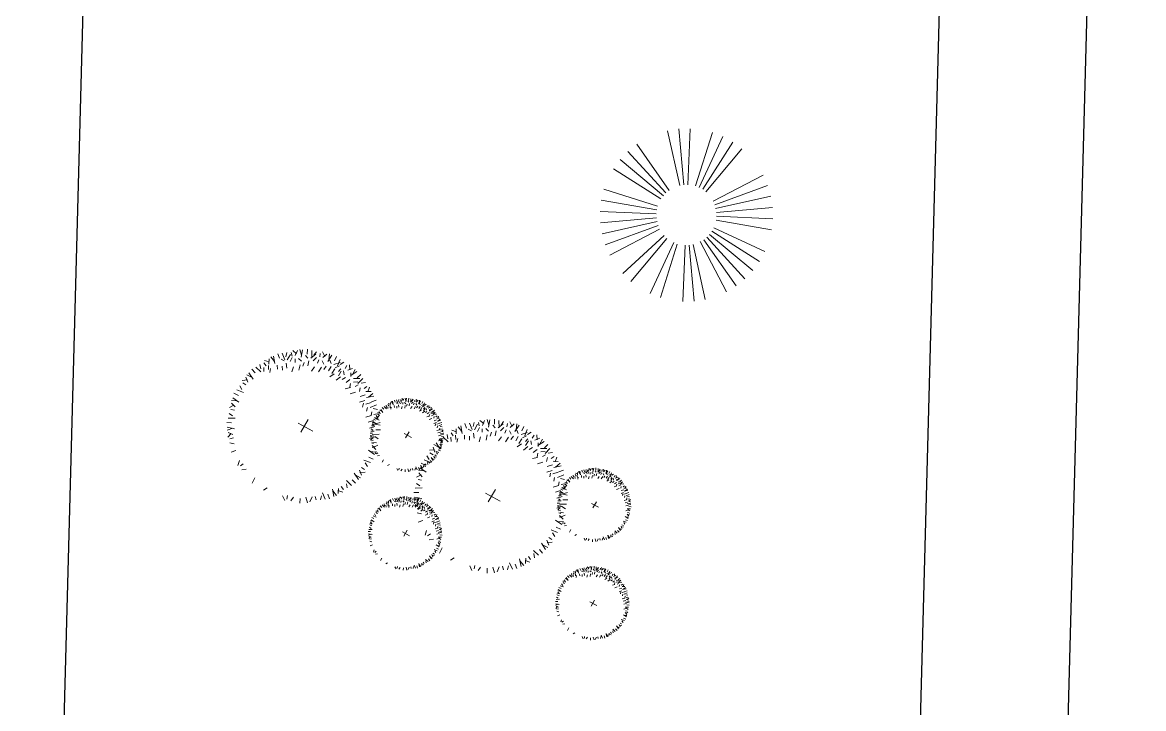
# Model space of a CAD drawing. Header units: millimetres. Extents: x 111 to 1506, y 14 to 566.
# Drawn here: x 216.724 to 220.522, y 218.448 to 220.772 of the extents above; entities that cross this region are included whole.
import ezdxf

# ---------------------------------------------------------------- set-up
doc = ezdxf.new("R2010")
doc.units = ezdxf.units.MM
doc.layers.add('ARB-CERCO', color=97, linetype='Continuous', lineweight=5)
doc.layers.add('PALMERAS114', color=114, linetype='Continuous', lineweight=5)
doc.styles.add('ATTR', font='romans.shx', dxfattribs={"width": 0.8, "height": 2.52})

# ---------------------------------------------------------------- blocks, each defined once
blk = doc.blocks.new('A$C05551F4C')
at = {"color": 0, "linetype": 'ByBlock'}
for p, q in [((-0.1422, 0.2789), (-0.1518, 0.2974)), ((-0.1175, 0.2759), (-0.1328, 0.3015)), ((-0.1148, 0.2892), (-0.113, 0.3077)), ((-0.0892, 0.2954), (-0.0948, 0.3098)), ((-0.0896, 0.3199), (-0.0714, 0.308)), ((-0.0692, 0.3215), (-0.0758, 0.2998)), ((-0.0594, 0.3274), (-0.0488, 0.3042)), ((-0.0497, 0.2957), (-0.0475, 0.328)), ((-0.0255, 0.3123), (-0.0274, 0.3331)), ((-0.0039, 0.3001), (-0.0083, 0.3296)), ((0.0037, 0.3114), (0.0124, 0.3277)), ((0.0297, 0.3073), (0.03, 0.3227)), ((0.0387, 0.3301), (0.051, 0.3121)), ((0.0582, 0.3237), (0.0438, 0.3062)), ((0.0663, 0.2925), (0.0807, 0.3215)), ((0.0694, 0.3255), (0.0704, 0.2999)), ((0.095, 0.2986), (0.1012, 0.3184)), ((0.1103, 0.279), (0.1176, 0.3079)), ((0.1216, 0.2865), (0.136, 0.2983)), ((0.1611, 0.2904), (0.1656, 0.269)), ((-0.1945, 0.239), (-0.2052, 0.2501)), ((-0.2042, 0.2614), (-0.1828, 0.2573)), ((-0.186, 0.2707), (-0.1838, 0.2481)), ((-0.1793, 0.2799), (-0.1605, 0.2625)), ((-0.1581, 0.2543), (-0.1685, 0.285)), ((0.1185, 0.2688), (0.1332, 0.2783)), ((0.1278, 0.2451), (0.1434, 0.2504)), ((0.1363, 0.2555), (0.1509, 0.265)), ((0.1441, 0.2728), (0.1503, 0.2869)), ((0.1767, 0.277), (0.1567, 0.2664)), ((0.1722, 0.2451), (0.1966, 0.2664)), ((0.1878, 0.2744), (0.1789, 0.2504)), ((0.2011, 0.2397), (0.2144, 0.2557)), ((-0.2371, 0.2034), (-0.2531, 0.2168)), ((-0.2158, 0.2234), (-0.2211, 0.2412)), ((0.1562, 0.2235), (0.1709, 0.233)), ((0.1629, 0.2022), (0.1776, 0.2117)), ((0.1802, 0.1896), (0.1971, 0.2029)), ((0.2015, 0.2158), (0.2012, 0.2313)), ((0.2077, 0.2158), (0.2255, 0.2397)), ((0.2119, 0.2072), (0.2393, 0.2068)), ((0.2122, 0.1917), (0.2316, 0.1933)), ((0.2211, 0.2184), (0.2388, 0.2238)), ((0.2366, 0.1971), (0.2477, 0.2078)), ((0.259, 0.2068), (0.255, 0.1854)), ((-0.2877, 0.1635), (-0.2664, 0.1679)), ((-0.2702, 0.1465), (-0.2843, 0.1527)), ((0.1773, 0.1632), (0.1989, 0.1686)), ((0.1982, 0.1408), (0.2209, 0.1482)), ((0.2194, 0.1722), (0.2329, 0.1797)), ((0.238, 0.1512), (0.2412, 0.1673)), ((0.2683, 0.1886), (0.2458, 0.1864)), ((0.252, 0.1607), (0.2827, 0.1711)), ((0.2775, 0.1819), (0.2601, 0.1631)), ((0.2632, 0.1339), (0.2682, 0.1486)), ((0.2766, 0.1448), (0.295, 0.1544)), ((-0.2839, 0.124), (-0.2956, 0.1383)), ((0.2222, 0.1343), (0.2393, 0.1382)), ((0.2342, 0.1166), (0.2547, 0.1233)), ((0.265, 0.1076), (0.2837, 0.1025)), ((0.27, 0.1223), (0.2956, 0.1124)), ((0.2736, 0.1201), (0.2991, 0.1354)), ((0.2869, 0.1174), (0.3053, 0.1156)), ((0.2931, 0.0918), (0.3074, 0.0974)), ((-0.3229, 0.0718), (-0.2973, 0.0728)), ((0.2224, 0.0927), (0.2445, 0.0904)), ((0.2344, 0.0646), (0.2583, 0.0637)), ((0.2548, 0.0502), (0.2721, 0.048)), ((0.265, 0.0868), (0.2804, 0.0892)), ((0.2753, 0.0607), (0.2838, 0.0747)), ((0.2934, 0.0523), (0.3257, 0.0501)), ((0.3191, 0.0718), (0.2974, 0.0784)), ((0.3251, 0.0621), (0.3018, 0.0514)), ((0.3175, 0.0922), (0.3056, 0.074)), ((-0.3088, 0.006), (-0.3251, 0.0148)), ((-0.0275, 0), (0.0346, 0)), ((-0.0009, 0.0293), (0.0013, -0.0426)), ((0.2407, 0.0111), (0.2607, 0.0014)), ((0.2566, 0.0113), (0.2805, 0.0104)), ((0.26, 0.0294), (0.2815, 0.0287)), ((0.2858, 0.0105), (0.3017, -0.0008)), ((0.2931, 0.0358), (0.3029, 0.0479)), ((0.2955, 0.0225), (0.3163, 0.0046)), ((0.2977, 0.0065), (0.3273, 0.0109)), ((0.31, 0.0282), (0.3307, 0.03)), ((0.2423, -0.0195), (0.2645, -0.0285)), ((0.2566, -0.04), (0.2721, -0.0479)), ((0.2633, -0.018), (0.2871, -0.0189)), ((0.2787, -0.0091), (0.294, -0.0121)), ((0.2795, -0.0372), (0.2923, -0.0269)), ((0.3213, -0.0555), (0.3038, -0.0412)), ((0.305, -0.0271), (0.3203, -0.0274)), ((0.309, -0.001), (0.3254, -0.0098)), ((0.3277, -0.0361), (0.3097, -0.0484)), ((-0.3173, -0.0872), (-0.3053, -0.069)), ((-0.2928, -0.0868), (-0.3072, -0.0924)), ((0.2299, -0.0719), (0.2455, -0.0879)), ((0.2455, -0.0852), (0.261, -0.0799)), ((0.2544, -0.0613), (0.2743, -0.0693)), ((0.2721, -0.0879), (0.2832, -0.1039)), ((0.2854, -0.0799), (0.2987, -0.1039)), ((0.2876, -0.0666), (0.301, -0.0586)), ((0.2901, -0.0637), (0.3191, -0.0781)), ((0.2962, -0.0924), (0.3161, -0.0986)), ((0.3231, -0.0668), (0.2976, -0.0678)), ((-0.2866, -0.1125), (-0.3051, -0.1106)), ((-0.2763, -0.1398), (-0.2947, -0.1495)), ((0.2211, -0.1012), (0.2388, -0.1172)), ((0.2322, -0.1438), (0.2499, -0.1598)), ((0.2499, -0.1305), (0.2655, -0.1252)), ((0.2588, -0.1039), (0.2721, -0.1119)), ((0.2704, -0.1415), (0.2845, -0.1477)), ((0.2766, -0.1077), (0.3056, -0.1149)), ((0.2842, -0.119), (0.2959, -0.1334)), ((-0.2773, -0.1769), (-0.2599, -0.1581)), ((-0.268, -0.1836), (-0.2455, -0.1814)), ((-0.2363, -0.1921), (-0.2474, -0.2028)), ((0.1989, -0.1758), (0.2144, -0.1705)), ((0.21, -0.1545), (0.2277, -0.1705)), ((0.2166, -0.1811), (0.2344, -0.1971)), ((0.2427, -0.1696), (0.264, -0.194)), ((0.272, -0.1851), (0.248, -0.1763)), ((0.2747, -0.1741), (0.264, -0.1541)), ((0.288, -0.1585), (0.2667, -0.163)), ((-0.2208, -0.2135), (-0.2386, -0.2188)), ((-0.2075, -0.2108), (-0.2252, -0.2348)), ((-0.2008, -0.2348), (-0.2141, -0.2507)), ((-0.172, -0.2401), (-0.1964, -0.2614)), ((0.1545, -0.2291), (0.1722, -0.2451)), ((0.1678, -0.2104), (0.1855, -0.2264)), ((0.1855, -0.2264), (0.2011, -0.2211)), ((0.1922, -0.1998), (0.2077, -0.1945)), ((0.1948, -0.234), (0.2054, -0.2451)), ((0.2134, -0.2051), (0.2374, -0.2229)), ((0.2161, -0.2184), (0.2214, -0.2362)), ((0.2374, -0.1985), (0.2534, -0.2118)), ((-0.1875, -0.2694), (-0.1786, -0.2454)), ((-0.1764, -0.2721), (-0.1564, -0.2614)), ((-0.1609, -0.2854), (-0.1653, -0.2641)), ((-0.1439, -0.2678), (-0.15, -0.2819)), ((-0.1214, -0.2816), (-0.1357, -0.2933)), ((-0.1101, -0.274), (-0.1173, -0.303)), ((-0.066, -0.2875), (-0.0804, -0.3165)), ((0.0968, -0.269), (0.1145, -0.285)), ((0.1151, -0.2843), (0.1132, -0.3027)), ((0.1177, -0.2709), (0.1331, -0.2965)), ((0.1345, -0.2477), (0.1523, -0.2637)), ((0.1424, -0.274), (0.1521, -0.2924)), ((0.1584, -0.2493), (0.1687, -0.2801)), ((0.1795, -0.2749), (0.1608, -0.2575)), ((0.2045, -0.2564), (0.1831, -0.2524)), ((0.1862, -0.2657), (0.184, -0.2431)), ((-0.0947, -0.2936), (-0.1009, -0.3135)), ((-0.0692, -0.3205), (-0.0702, -0.295)), ((-0.0579, -0.3187), (-0.0435, -0.3012)), ((-0.0385, -0.3251), (-0.0507, -0.3071)), ((-0.0295, -0.3023), (-0.0298, -0.3177)), ((-0.0034, -0.3064), (-0.0122, -0.3228)), ((0.0041, -0.2951), (0.0085, -0.3246)), ((0.0258, -0.3074), (0.0277, -0.3281)), ((0.05, -0.2907), (0.0478, -0.3231)), ((0.0597, -0.3224), (0.049, -0.2992)), ((0.0694, -0.3165), (0.076, -0.2948)), ((0.0898, -0.3149), (0.0716, -0.303)), ((0.0894, -0.2905), (0.095, -0.3048))]:
    blk.add_line(p, q, dxfattribs=at)
blk = doc.blocks.new('EVG7')
for p, q in [((-6.59, 19.1), (-16.71, 56.87)), ((-3.91, 19.67), (-9.01, 58.4)), ((1.55, 19.67), (6.65, 58.4)), ((4.23, 19.1), (14.35, 56.87)), ((-11.62, 16.99), (-31.18, 50.87)), ((-9.21, 18.3), (-24.14, 54.35)), ((6.85, 18.3), (21.78, 54.35)), ((9.26, 16.99), (28.82, 50.87)), ((-16, 13.74), (-43.6, 41.34)), ((-13.82, 15.38), (-37.7, 46.51)), ((-17.84, 11.7), (-48.78, 35.44)), ((15.48, 11.7), (46.42, 35.44)), ((17.04, 9.43), (50.78, 28.91)), ((-20.59, 6.96), (-56.61, 21.87)), ((18.24, 6.96), (54.25, 21.87)), ((-21.61, 4.39), (-59.13, 14.44)), ((19.8, 1.68), (58.31, 6.74)), ((-22.19, -1.09), (-61.18, -1.09)), ((-22.16, -3.85), (-60.66, -8.92)), ((19.25, -6.56), (56.78, -16.62)), ((19.8, -3.85), (58.31, -8.92)), ((19.83, -1.09), (58.82, -1.09)), ((-20.59, -9.13), (-56.61, -24.05)), ((-19.4, -11.61), (-53.14, -31.09)), ((-17.84, -13.87), (-48.78, -37.61)), ((15.48, -13.87), (46.42, -37.61)), ((-13.82, -17.56), (-37.7, -48.69)), ((-11.62, -19.17), (-31.18, -53.05)), ((-9.21, -20.47), (-24.14, -56.52)), ((-6.59, -21.27), (-16.71, -59.04)), ((-3.91, -21.84), (-9.01, -60.57)), ((-1.18, -22.12), (-1.18, -61.09)), ((4.23, -21.27), (14.35, -59.04)), ((6.85, -20.47), (21.78, -56.52)), ((9.26, -19.17), (28.82, -53.05)), ((11.46, -17.56), (35.35, -48.69)), ((13.64, -15.91), (41.25, -43.51))]:
    blk.add_line(p, q)
at = {"style": 'ATTR', "width": 0.8, "flags": 9}
blk.add_attdef('ESTCODE', (0, 0), '', height=0.7, dxfattribs=at)

msp = doc.modelspace()

# ---------------------------------------------------------------- linework, layer by layer
for p, q in [((216.72392, 213.12403), (217.21171, 231.36416)), ((219.49654, 208.32172), (220.03519, 228.46416)), ((220.00013, 208.44947), (220.522, 227.96416))]:
    msp.add_line(p, q)

# ---------------------------------------------------------------- block references
at = {"layer": 'ARB-CERCO'}
for p, xscale, yscale, zscale, rotation in [((217.67826, 219.40298), 0.786722348914222, 0.786722348914222, 0.786722348914222, 59.94184765909385), ((218.02737, 219.37399), 0.3774895201833683, 0.3774895201833683, 0.3774895201833683, 59.94184765910946), ((218.31248, 219.16612), 0.786722348914222, 0.786722348914222, 0.786722348914222, 59.94184765909385), ((218.66159, 219.13713), 0.3774895201833683, 0.3774895201833683, 0.3774895201833683, 59.94184765910946), ((218.02118, 219.04086), 0.3774895201833683, 0.3774895201833683, 0.3774895201833683, 59.94184765910946), ((218.65539, 218.80399), 0.3774895201833683, 0.3774895201833683, 0.3774895201833683, 59.94184765910946)]:
    msp.add_blockref('A$C05551F4C', p, dxfattribs=dict(at, xscale=xscale, yscale=yscale, zscale=zscale, rotation=rotation))
at = {"layer": 'PALMERAS114', "extrusion": (0, 0, -1), "xscale": -0.004880888891868356, "yscale": 0.004880888891718753, "zscale": -0.004880888891868356, "rotation": 294.9205878507973}
msp.add_blockref('EVG7', (-218.97101, 220.12682), dxfattribs=at)

doc.saveas('drawing.dxf')
